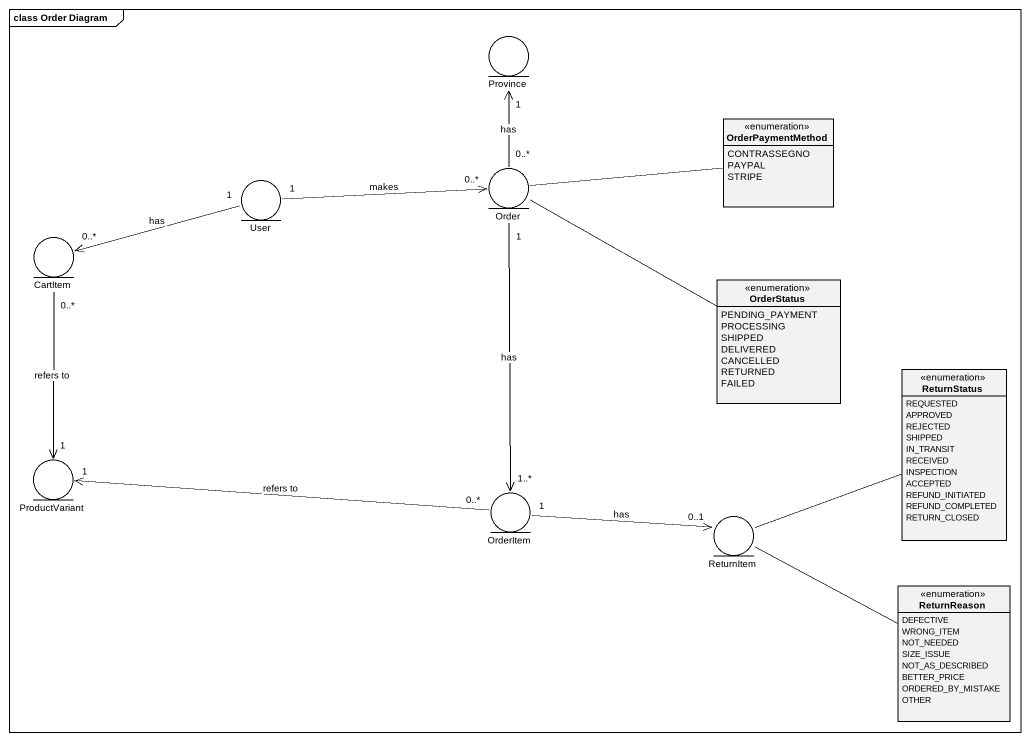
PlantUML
@startuml
mainframe class Order Diagram
allowmixing
hide circle
hide empty members
entity Province
enum OrderPaymentMethod {
  CONTRASSEGNO
  PAYPAL
  STRIPE
}
entity Order
entity User
entity CartItem
enum OrderStatus {
  PENDING_PAYMENT
  PROCESSING
  SHIPPED
  DELIVERED
  CANCELLED
  RETURNED
  FAILED
}
enum ReturnStatus {
  REQUESTED
  APPROVED
  REJECTED
  SHIPPED
  IN_TRANSIT
  RECEIVED
  INSPECTION
  ACCEPTED
  REFUND_INITIATED
  REFUND_COMPLETED
  RETURN_CLOSED
}
entity ProductVariant
entity OrderItem
entity ReturnItem
enum ReturnReason {
  DEFECTIVE
  WRONG_ITEM
  NOT_NEEDED
  SIZE_ISSUE
  NOT_AS_DESCRIBED
  BETTER_PRICE
  ORDERED_BY_MISTAKE
  OTHER
}
Province "1" <-- "0..*" Order : has
OrderPaymentMethod -left- Order
Order "1" --> "1..*" OrderItem : has
User "1" -right-> "0..*" Order : makes
CartItem "0..*" <-right- "1" User : has
CartItem "0..*" --> "1" ProductVariant : refers to
OrderStatus -left- Order
ReturnStatus -left- ReturnItem
OrderItem "0..*" -left-> "1" ProductVariant : refers to
ReturnItem "0..1" <-left- "1" OrderItem : has
ReturnReason -left- ReturnItem
@enduml
